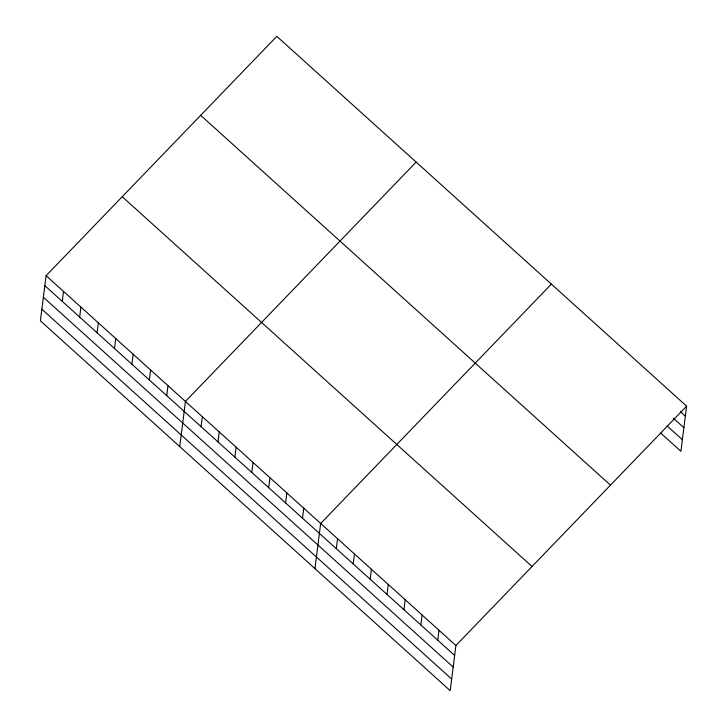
<?xml version="1.0" encoding="UTF-8"?>
<svg xmlns="http://www.w3.org/2000/svg" width="727" height="727" viewBox="0 0 727 727"><rect width="100%" height="100%" fill="white"/><g stroke="black" fill="none" stroke-linecap="round" stroke-linejoin="round"><path stroke-width="1.09" d="M46.092 275.697L40.394 320.843L450.195 690.65L455.902 645.503L686.606 406.157L276.805 36.35L46.092 275.697L455.902 645.503M62.249 301.369L63.513 291.409M79.67 317.081L80.924 307.13M97.082 332.802L98.345 322.843M114.502 348.515L115.757 338.564M131.923 364.236L133.177 354.276M149.335 379.948L150.598 369.998M166.756 395.67L168.01 385.71M179.723 446.578L185.43 401.431L416.135 162.085M201.079 426.64L202.333 416.689M217.982 441.898L219.236 431.938M234.885 457.147L236.139 447.196M251.787 472.405L253.041 462.445M268.69 487.663L269.953 477.703M285.593 502.911L286.856 492.961M302.505 518.169L303.759 508.209M314.964 568.614L320.662 523.467L551.375 284.121M336.31 548.676L337.564 538.725M353.213 563.934L354.476 553.974M370.116 579.183L371.379 569.232M387.028 594.441L388.282 584.481M403.93 609.699L405.184 599.739M420.833 624.947L422.087 614.997M437.736 640.205L438.999 630.245M686.606 406.157L680.908 451.303L660.779 433.147M680.527 411.755L685.352 416.108M673.42 418.279L683.889 427.721M667.077 425.886L682.371 439.69M200.67 115.339L610.471 485.145M122.227 196.708L532.037 566.515M44.838 285.647L454.639 655.454M43.366 297.261L453.175 667.068M41.857 309.229L451.667 679.036"/></g></svg>
